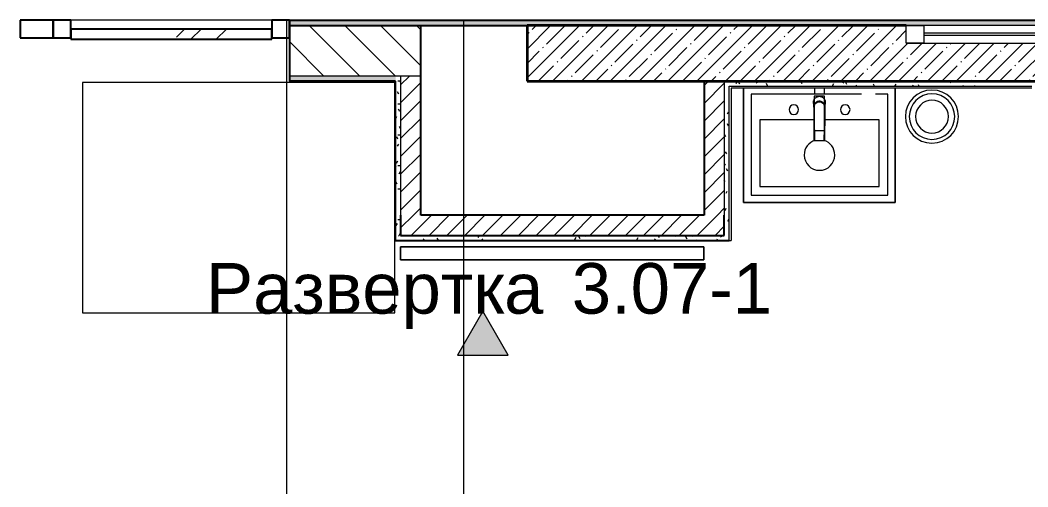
# Model space of a CAD drawing. Header units: millimetres. Extents: x 54605 to 109624, y -2609 to 12445.
# Drawn here: x 59405 to 63391, y 6075 to 7921 of the extents above; entities that cross this region are included whole.
import ezdxf

# ---------------------------------------------------------------- set-up
doc = ezdxf.new("R2010")
doc.units = ezdxf.units.MM
for name, color, linetype, lineweight in [('0-1', 7, 'Continuous', 9), ('A-GLAZ', 7, 'Continuous', 9), ('A-GLAZ-1', 7, 'Continuous', 13), ('A-GLAZ-CURT', 7, 'Continuous', 9), ('A-GLAZ-CURT-1', 7, 'Continuous', 25), ('A-GLAZ-CWMG', 7, 'Continuous', 9), ('A-GLAZ-CWMG-1', 7, 'Continuous', 25), ('A-WALL', 7, 'Continuous', 9), ('G-ANNO-SYMB', 7, 'Continuous', 9), ('I-WALL', 7, 'Continuous', 9), ('P-SANR-FIXT', 7, 'Continuous', 9), ('P-SANR-FIXT-1', 7, 'Continuous', 13), ('Оси', 7, 'Continuous', 9)]:
    doc.layers.add(name, color=color, linetype=linetype, lineweight=lineweight)
for name, color, linetype, lineweight, true_color in [('A-WALL-1', 7, 'Continuous', 25, 0x3c3c3c), ('A-WALL-3', 7, 'Continuous', 35, 0x3c3c3c), ('A-WALL-FNSH-1', 7, 'Continuous', 13, 0x3c3c3c), ('I-FURN-1', 7, 'Continuous', 9, 0xf0f0f0)]:
    doc.layers.add(name, color=color, linetype=linetype, lineweight=lineweight, true_color=true_color)
doc.styles.add('Arial_1', font='arial.ttf', dxfattribs={"height": 200})
pattern_1 = [(45, (0, 0), (-35.35534, 35.35534), [])]
pattern_2 = [(0, (0, 0), (121.92, 30.48), [10.058, -81.382, 10.058, -81.382, -487.68]), (0, (0, 0), (121.92, 30.48), [-182.88, 10.058, -172.822, 10.058, -81.382, -213.36]), (0, (0, 0), (121.92, 30.48), [-457.2, 10.058, -50.902, 10.058, -142.342]), (120, (45.72, 15.24), (-87.356454, 90.345817), [10.058, -81.382, 10.058, -81.382, -487.68]), (120, (45.72, 15.24), (-87.356454, 90.345817), [-182.88, 10.058, -172.822, 10.058, -81.382, -213.36]), (120, (45.72, 15.24), (-87.356454, 90.345817), [-457.2, 10.058, -50.902, 10.058, -142.342]), (240, (60.96, 76.2), (-34.563546, -120.825817), [10.058, -81.382, 10.058, -81.382, -487.68]), (240, (60.96, 76.2), (-34.563546, -120.825817), [-182.88, 10.058, -172.822, 10.058, -81.382, -213.36]), (240, (60.96, 76.2), (-34.563546, -120.825817), [-457.2, 10.058, -50.902, 10.058, -142.342])]

# ---------------------------------------------------------------- blocks, each defined once
blk = doc.blocks.new('Стол базовый прямоугольный - 1_290-25520344-План разверток пом_3_07_ Этаж 3')
at = {"layer": 'I-FURN-1'}
for p, q in [((617.5, 455), (-617.5, 455)), ((-617.5, 455), (-617.5, -455)), ((617.5, -455), (617.5, 455)), ((-617.5, -455), (617.5, -455))]:
    blk.add_line(p, q, dxfattribs=at)
blk = doc.blocks.new('Мебель_универсальная - 1_24б-26156272-План разверток пом_3_07_ Этаж 3')
at = {"layer": 'I-FURN-1'}
for p, q in [((600, 25.4), (-600, 25.4)), ((-600, 25.4), (-600, -25.4)), ((-600, -25.4), (-600, 25.4)), ((-600, 25.4), (600, 25.4)), ((600, -25.4), (600, 25.4)), ((600, 25.4), (600, -25.4)), ((-600, -25.4), (600, -25.4)), ((600, -25.4), (-600, -25.4))]:
    blk.add_line(p, q, dxfattribs=at)
blk = doc.blocks.new('сифон - Для раковины-30615598-План разверток пом_3_07_ Этаж 3')
at = {"layer": 'P-SANR-FIXT'}
blk.add_line((191.1, -40), (191.1, 40), dxfattribs=at)
at = {"layer": 'P-SANR-FIXT-1'}
for p, q in [((191.1, 20), (168.5, 20)), ((168.5, -20), (191.1, -20))]:
    blk.add_line(p, q, dxfattribs=at)
blk = doc.blocks.new('смеситель для раковины - Default-30615600-План разверток пом_3_07_ Этаж 3')
at = {"layer": '0-1'}
for p, q in [((19.7, 151.6), (-19.8, 151.6)), ((-20.3, 110), (-20.4, 97.4)), ((19.8, 111.8), (-19.8, 111.8)), ((20.4, 97.4), (20.3, 110)), ((-22.8, 3), (-21.8, 15.6)), ((-20.7, 17.2), (-20.7, 16.7)), ((20.8, 16.7), (20.8, 17.2))]:
    blk.add_line(p, q, dxfattribs=at)
at = {"layer": '0-1', "flags": 128}
for points in [[(-19.8, 151.6), (-20, 151.6), (-20.2, 151.6), (-20.3, 151.5), (-20.4, 151.5), (-20.5, 151.4), (-20.6, 151.3), (-20.6, 151.2), (-20.7, 151.1), (-20.7, 151.1), (-20.7, 151), (-20.7, 151), (-20.8, 150.9), (-20.8, 150.6), (-20.8, 149.7), (-20.8, 148.7), (-20.8, 147.7), (-20.9, 146.7), (-20.9, 145.3), (-21.1, 93.2)], [(19.7, 151.6), (20, 151.6), (20.2, 151.6), (20.4, 151.5), (20.5, 151.4), (20.6, 151.3), (20.6, 151.3), (20.7, 151.2), (20.7, 151.1), (20.7, 151.1), (20.7, 151), (20.8, 151), (20.8, 150.9), (20.8, 150.6)], [(-21.8, 15.6), (-21.7, 19.7), (-21.6, 24.4), (-21.5, 30.8), (-21.4, 37.1), (-21.3, 49.4), (-21.2, 68.8), (-21.1, 88)], [(-18.9, 7.6), (-20, 10.3), (-20.8, 13.1), (-21.1, 18.6), (-21.1, 48.6), (-21.1, 93.2)], [(-19.8, 111.8), (-19.9, 111.8), (-20, 111.8), (-20.1, 111.8), (-20.1, 111.7), (-20.2, 111.7), (-20.3, 111.6), (-20.3, 111.5), (-20.3, 111.5), (-20.3, 111.4), (-20.3, 111.4), (-20.3, 111.4), (-20.3, 111.3), (-20.3, 111.2), (-20.3, 111), (-20.3, 110.8), (-20.3, 110.6), (-20.3, 110.3), (-20.3, 110)], [(12.1, -0.1), (14.4, 1.7), (18.1, 6.1), (20.4, 11.5), (21.2, 17.2), (21.2, 36.2), (21.1, 56), (21, 111.4)], [(19.8, 111.8), (19.9, 111.8), (20, 111.8), (20.1, 111.8), (20.2, 111.7), (20.2, 111.6), (20.3, 111.6), (20.3, 111.5), (20.3, 111.5), (20.3, 111.4), (20.3, 111.4), (20.3, 111.3), (20.3, 111.1), (20.3, 110.9), (20.3, 110.7), (20.3, 110.4), (20.3, 110)], [(21.8, 15.6), (22.1, 11.2), (22.8, 3)]]:
    blk.add_lwpolyline(points, dxfattribs=at)
at = {"layer": 'P-SANR-FIXT'}
for p, q in [((21, 151.6), (-21, 151.6)), ((-21, 151.6), (-21, -23)), ((-19.7, 144), (-19.8, 111.7)), ((19.8, 111.7), (19.7, 144)), ((21, -23), (21, 151.6)), ((-21, 19.9), (-20.8, 19.8)), ((-20.4, 22), (-20.8, 19.8)), ((19.4, 12.9), (20.4, 11.1)), ((20.8, 19.8), (20.4, 22)), ((21, 19.9), (20.8, 19.8)), ((20.9, 18.5), (20.8, 19.8)), ((20.9, 18.4), (21.1, 18.4)), ((22.5, 5), (22.9, 0.9)), ((-21, -23), (21, -23)), ((-0.6, -2.8), (0.6, -2.8))]:
    blk.add_line(p, q, dxfattribs=at)
at = {"layer": 'P-SANR-FIXT', "flags": 128}
for points in [[(-21.1, 16.9), (-21.1, 42.2), (-21, 67.6), (-20.8, 118.3), (-20.7, 143.7), (-20.7, 149.4), (-20.8, 150.2), (-20.9, 145.3), (-20.9, 138.9), (-21.1, 88.1)], [(-20.1, 88.1), (-20.1, 99.6), (-20, 111), (-20, 122.4), (-19.9, 133.8), (-19.9, 145.2)], [(19.9, 145.2), (19.9, 138.9), (19.9, 132.6), (20, 126.2), (20, 119.9), (20, 113.5), (20, 107.2), (20.1, 100.8), (20.1, 94.5), (20.1, 88.1)], [(21.1, 88.1), (20.9, 138.9), (20.9, 145.3), (20.8, 150.2), (20.7, 149.4), (20.7, 143.7), (20.8, 118.3), (21, 67.6), (21.1, 42.2), (21.1, 16.9)], [(-21.1, 18.6), (-21.1, 18.6), (-21.1, 18.6), (-21, 18.6), (-21, 18.6), (-21, 18.5), (-20.9, 18.5), (-20.9, 18.5)], [(-21.1, 18.4), (-21.1, 18), (-21.1, 17.6), (-21.1, 17.2), (-21.1, 16.8), (-21.1, 16.4)], [(-20.8, 19.8), (-20.9, 19.2), (-20.9, 18.5)], [(-15.9, 4.1), (-13.1, 1.6), (-9.8, -0.4), (-6.1, -1.8), (-2.1, -2.5), (2.1, -2.5), (6.1, -1.8), (9.8, -0.4), (11.1, 0.4)], [(11.5, 0.5), (13.1, 1.6), (15.9, 4.1)], [(21.1, 16.4), (21.1, 16.8), (21.1, 17.2), (21.1, 17.6), (21.1, 18), (21.1, 18.4)], [(22.9, 0.9), (22.7, 3.2), (22.5, 5.6), (22.3, 7.9), (22.1, 10.8), (21.8, 15.2)], [(0.6, -3.9), (0.3, -3.9), (0.1, -3.9), (-0.1, -3.9), (-0.3, -3.9), (-0.6, -3.9)]]:
    blk.add_lwpolyline(points, dxfattribs=at)
at = {"layer": 'P-SANR-FIXT'}
for centre, major_axis, ratio, start_param, end_param in [((-19.8, 109.7), (-0.5, 0.002), 0.095846, 0.017294, 1.571164), ((19.8, 109.7), (0.5, 0.002), 0.095848, 4.711795, 6.265892), ((0, 17.2), (20.8, 0), 0.98634, 3.038054, 3.141593), ((0, 17.2), (20.8, 0), 0.98634, 3.141593, 3.441377), ((0, 16.7), (20.8, 0), 0.98634, 3.141593, 3.372062), ((0, 16.7), (20.7, 0), 0.98634, 3.571127, 3.769911), ((0, 17.2), (20.8, 0), 0.98634, 3.613983, 5.358408), ((0, 16.7), (20.7, 0), 0.98634, 3.994763, 4.083653), ((0, 16.7), (20.8, 0), 0.98634, 5.431935, 5.846752), ((0, 17.2), (20.8, 0), 0.98634, 5.499139, 5.804813), ((0, 17.2), (-20.8, 0), 0.98634, 2.841808, 3.141593), ((0, 16.7), (20.8, 0), 0.98634, 6.052716, 6.283185), ((0, 17.2), (20.8, 0), 0.98634, 0, 0.103539), ((0, 16.7), (20.7, 0), 0.98634, 4.276566, 4.807479), ((0, 16.7), (20.8, 0), 0.98634, 4.9338, 5.10736)]:
    blk.add_ellipse(centre, major_axis=major_axis, ratio=ratio, start_param=start_param, end_param=end_param, dxfattribs=at)
for points, knots in [([(-19.9, 145.2), (-19.9, 146), (-19.9, 147.4), (-19.8, 149.3), (-19.8, 150.7), (-19.8, 151.5), (-19.8, 151.6), (-19.8, 151.6)], [0, 0, 0, 0, 0.1, 0.2, 0.3, 0.4, 0.4725859, 0.4725859, 0.4725859, 0.4725859]), ([(-19.8, 151.6), (-19.7, 151.6), (-19.7, 151.6), (-19.7, 151.2), (-19.7, 150), (-19.7, 148.3), (-19.7, 146.2), (-19.7, 144.8), (-19.7, 144)], [0.4728347, 0.4728347, 0.4728347, 0.4728347, 0.5, 0.6, 0.7, 0.8, 0.9, 1, 1, 1, 1]), ([(19.7, 144), (19.7, 144.8), (19.7, 146.2), (19.7, 148.3), (19.7, 150), (19.7, 151.2), (19.7, 151.6), (19.7, 151.6), (19.7, 151.6)], [0, 0, 0, 0, 0.1, 0.2, 0.3, 0.4, 0.5, 0.5274121, 0.5274121, 0.5274121, 0.5274121]), ([(19.7, 151.6), (19.8, 151.6), (19.8, 151.5), (19.8, 150.7), (19.8, 149.3), (19.9, 147.4), (19.9, 146), (19.9, 145.2)], [0.5275209, 0.5275209, 0.5275209, 0.5275209, 0.6, 0.7, 0.8, 0.9, 1, 1, 1, 1]), ([(-21.1, 88.1), (-21.1, 85.7), (-21.1, 82.2), (-21.1, 77.5), (-21.2, 73.9), (-21.2, 70.4), (-21.2, 66.8), (-21.2, 63.9), (-21.2, 61.5), (-21.2, 59.8), (-21.2, 58), (-21.2, 55.7), (-21.3, 52.8), (-21.3, 49.3), (-21.3, 46), (-21.3, 42.6), (-21.4, 39.4), (-21.4, 36.2), (-21.5, 32.2), (-21.5, 27.5), (-21.7, 20.9), (-21.8, 17.2), (-21.8, 15.2)], [0, 0, 0, 0, 0.083333, 0.125, 0.166667, 0.208333, 0.25, 0.291667, 0.3125, 0.333333, 0.354167, 0.375, 0.416667, 0.458333, 0.5, 0.541667, 0.583333, 0.625, 0.666667, 0.75, 0.833333, 1, 1, 1, 1]), ([(-20.4, 97.4), (-20.4, 91.1), (-20.5, 81.8), (-20.6, 69.7), (-20.6, 60), (-20.7, 52.6), (-20.8, 47.4), (-20.8, 45.2), (-20.8, 43.5), (-20.9, 41.8), (-20.9, 39.8), (-20.9, 37.7), (-20.9, 36.2), (-20.9, 35.4), (-21, 34.1), (-21, 32.6), (-21, 31), (-21, 29.7), (-21, 28.6), (-21, 27.7), (-21, 26.8), (-21.1, 25.6), (-21.1, 22.9), (-21.1, 20.4), (-21.1, 18.4)], [0, 0, 0, 0, 0.222222, 0.333333, 0.444444, 0.583333, 0.618056, 0.652778, 0.670139, 0.6875, 0.722222, 0.756944, 0.774306, 0.782986, 0.791667, 0.826389, 0.84375, 0.861111, 0.878472, 0.887153, 0.895833, 0.913194, 0.930556, 1, 1, 1, 1]), ([(-20.5, 43.6), (-20.5, 44.1), (-20.5, 44.9), (-20.5, 45.9), (-20.4, 46.5), (-20.4, 47), (-20.4, 47.6), (-20.3, 48.2), (-20.3, 49.3), (-20.3, 50.8), (-20.3, 52.7), (-20.3, 54.8), (-20.2, 57.1), (-20.2, 60.5), (-20.1, 67), (-20, 78.4), (-19.9, 90.5), (-19.9, 97.4)], [0.3665203, 0.3665203, 0.3665203, 0.3665203, 0.3928571, 0.4107143, 0.4196429, 0.4285714, 0.4375, 0.4464286, 0.4642857, 0.5, 0.5357143, 0.5714286, 0.6071429, 0.6428571, 0.7142857, 0.8571429, 1, 1, 1, 1]), ([(-19.8, 111.8), (-19.8, 111.8), (-19.8, 111.7), (-19.8, 110.9), (-19.8, 110.1), (-19.8, 109.7)], [0.4695548, 0.4695548, 0.4695548, 0.4695548, 0.6, 0.8, 1, 1, 1, 1]), ([(19.8, 109.7), (19.8, 110.1), (19.8, 110.9), (19.8, 111.7), (19.8, 111.8), (19.8, 111.8)], [0, 0, 0, 0, 0.2, 0.4, 0.5304748, 0.5304748, 0.5304748, 0.5304748]), ([(19.9, 97.4), (19.9, 90.5), (20, 78.4), (20.1, 66.9), (20.2, 60.3), (20.3, 57), (20.3, 54.6), (20.3, 52.6), (20.3, 50.7), (20.3, 49.2), (20.4, 48.1), (20.4, 47.4), (20.4, 46.9), (20.4, 46.4), (20.4, 45.8), (20.4, 44.6), (20.4, 43), (20.4, 41.3), (20.5, 40), (20.5, 39.2), (20.6, 38.5), (20.7, 37.9), (20.7, 37.5)], [0, 0, 0, 0, 0.1428571, 0.2857143, 0.3571429, 0.3928571, 0.4285714, 0.4642857, 0.5, 0.5357143, 0.5535714, 0.5625, 0.5714286, 0.5803571, 0.5892857, 0.6071429, 0.6428571, 0.6785714, 0.6964286, 0.7053571, 0.7142857, 0.7301718, 0.7301718, 0.7301718, 0.7301718]), ([(20.1, 88.1), (20.1, 88.2), (20.2, 88.3), (20.4, 88.2), (20.5, 88), (20.6, 87.8), (20.7, 87.5), (20.7, 87.3), (20.8, 87.1), (20.9, 87), (20.9, 86.8), (20.9, 86.7)], [0, 0, 0, 0, 0.1, 0.19375, 0.25, 0.3, 0.35, 0.4, 0.45, 0.525, 0.575, 0.575, 0.575, 0.575]), ([(21.1, 18.4), (21.1, 19.2), (21.1, 20.8), (21.1, 23.1), (21.1, 25), (21.1, 26.5), (21, 27.6), (21, 28.6), (21, 30), (21, 31.7), (21, 33.4), (21, 34.6), (20.9, 35.2), (20.9, 35.7), (20.9, 36.3), (20.9, 36.9), (20.9, 38.1), (20.9, 39.8), (20.9, 41.4), (20.8, 42.8), (20.8, 44.1), (20.8, 45.8), (20.8, 48.6), (20.7, 53.5), (20.6, 60.7), (20.6, 68.9), (20.5, 76.5), (20.5, 85.7), (20.4, 92.7), (20.4, 97.4)], [0, 0, 0, 0, 0.027778, 0.055556, 0.083333, 0.097222, 0.111111, 0.125, 0.138889, 0.166667, 0.194444, 0.208333, 0.215278, 0.222222, 0.229167, 0.236111, 0.25, 0.277778, 0.305556, 0.319444, 0.333333, 0.361111, 0.388889, 0.444444, 0.555556, 0.666667, 0.75, 0.833333, 1, 1, 1, 1]), ([(21.8, 15.2), (21.8, 16.4), (21.7, 19.4), (21.6, 24.2), (21.5, 28.2), (21.5, 30.6), (21.5, 32.4), (21.4, 34.1), (21.4, 35.8), (21.4, 37.3), (21.4, 38.7), (21.4, 39.8), (21.4, 41), (21.3, 42.6), (21.3, 44.7), (21.3, 47.5), (21.3, 50.9), (21.2, 55.1), (21.2, 60), (21.2, 65.1), (21.2, 69.9), (21.2, 74.5), (21.1, 80.6), (21.1, 85.1), (21.1, 88.1)], [0, 0, 0, 0, 0.142857, 0.285714, 0.357143, 0.392857, 0.428571, 0.464286, 0.5, 0.535714, 0.553571, 0.571429, 0.589286, 0.607143, 0.642857, 0.678571, 0.714286, 0.75, 0.785714, 0.821429, 0.857143, 0.892857, 0.928571, 1, 1, 1, 1]), ([(-21, 19.9), (-21, 20.5), (-20.9, 21.9), (-20.9, 23.9), (-20.9, 25.6), (-20.9, 26.9), (-20.9, 27.6), (-20.9, 28.1), (-20.9, 28.7), (-20.9, 29.4), (-21, 30.9), (-21, 33.1), (-21, 35.5), (-20.9, 37.4), (-20.9, 38.5), (-20.8, 39.3), (-20.7, 40.1), (-20.7, 40.7), (-20.6, 41.2), (-20.6, 41.3)], [0, 0, 0, 0, 0.0357143, 0.0714286, 0.1071429, 0.125, 0.1339286, 0.1428571, 0.1517857, 0.1607143, 0.1785714, 0.2142857, 0.25, 0.2678571, 0.2857143, 0.2946429, 0.3035714, 0.3214286, 0.3257253, 0.3257253, 0.3257253, 0.3257253]), ([(-22.7, 3.7), (-22.7, 3.4), (-22.8, 2.5), (-22.9, 1.5), (-22.9, 0.9)], [0.7538831, 0.7538831, 0.7538831, 0.7538831, 0.8333333, 1, 1, 1, 1]), ([(22.9, 0.3), (22.9, -2.5), (22.3, -6.4), (20, -11.4), (17.7, -14.7), (14.9, -17.6), (11.6, -20), (7.9, -21.7), (4.5, -22.6), (1.5, -23), (-1.9, -23), (-6, -22.4), (-10, -20.8), (-12.8, -19.1), (-14.8, -17.5), (-16.7, -15.8), (-18.8, -13.3), (-21.9, -8.1), (-22.9, -3.2), (-22.9, 0.3)], [0, 0, 0, 0, 0.111111, 0.166667, 0.222222, 0.277778, 0.333333, 0.388889, 0.444444, 0.479167, 0.513889, 0.583333, 0.652778, 0.6875, 0.722222, 0.756944, 0.791667, 0.861111, 1, 1, 1, 1]), ([(-21.8, 15.2), (-21.9, 13.9), (-22, 12.1), (-22.1, 10.1), (-22.2, 8.7), (-22.3, 7.5), (-22.4, 6.6), (-22.5, 5.7), (-22.5, 5.1), (-22.6, 4.8)], [0, 0, 0, 0, 0.1666667, 0.25, 0.3333333, 0.4166667, 0.5, 0.5833333, 0.6666667, 0.6666667, 0.6666667, 0.6666667]), ([(-21, 19.9), (-21, 19.7), (-21, 19.5), (-21.1, 19.2), (-21.1, 18.9), (-21.1, 18.7), (-21.1, 18.6)], [0, 0, 0, 0, 0.333333, 0.5, 0.666667, 1, 1, 1, 1]), ([(-0.6, -3.9), (-1.6, -3.9), (-3.8, -3.7), (-7, -2.8), (-10, -1.5), (-12.8, 0.2), (-15.2, 2.3), (-17.3, 4.8), (-18.7, 7.1), (-19.6, 9), (-20.1, 10.6), (-20.6, 12.1), (-21, 14.3), (-21.1, 15.9), (-21.1, 16.9)], [0, 0, 0, 0, 0.1, 0.2, 0.3, 0.4, 0.5, 0.6, 0.7, 0.75, 0.8, 0.85, 0.9, 1, 1, 1, 1]), ([(-21.1, 16.4), (-21.1, 14.3), (-20.4, 11.1), (-18.7, 7.6), (-17.5, 5.8), (-16.4, 4.5), (-15.2, 3.2), (-13.9, 2.1), (-12.5, 1), (-10.9, 0.1), (-9.2, -0.7), (-6.9, -1.7), (-3.8, -2.5), (0, -2.8), (3.8, -2.5), (6.9, -1.7), (9, -0.9), (10.1, -0.3), (10.9, 0.1), (11.7, 0.5), (12.7, 1.2), (13.9, 2), (15, 3), (15.8, 3.8), (16.4, 4.5), (17, 5.2), (17.7, 6.2), (18.6, 7.6), (19.3, 9), (19.7, 9.9), (19.9, 10.5), (20, 10.9), (20.2, 11.2), (20.3, 11.7), (20.6, 12.6), (20.8, 13.8), (21, 15.1), (21.1, 16), (21.1, 16.4)], [0, 0, 0, 0, 0.111111, 0.166667, 0.194444, 0.222222, 0.25, 0.277778, 0.305556, 0.333333, 0.361111, 0.388889, 0.444444, 0.5, 0.555556, 0.611111, 0.638889, 0.652778, 0.666667, 0.680556, 0.694444, 0.722222, 0.75, 0.763889, 0.777778, 0.791667, 0.805556, 0.833333, 0.861111, 0.875, 0.881944, 0.888889, 0.895833, 0.902778, 0.916667, 0.944444, 0.972222, 1, 1, 1, 1]), ([(-20.8, 14.6), (-20.7, 14.1), (-20.6, 12.9), (-20.2, 11.6), (-20, 10.9)], [0, 0, 0, 0, 0.4, 1, 1, 1, 1]), ([(-20, 10.9), (-19.6, 9.8), (-18.5, 7.4), (-17, 5.2), (-15.9, 4.1)], [0, 0, 0, 0, 0.444444, 1, 1, 1, 1]), ([(21.1, 16.9), (21.1, 15.9), (21, 13.7), (20.2, 10.6), (19, 7.6), (16.7, 3.9), (12.9, 0), (7.1, -3.1), (2.7, -3.9), (0.6, -3.9)], [0, 0, 0, 0, 0.1, 0.2, 0.3, 0.4, 0.6, 0.8, 1, 1, 1, 1]), ([(15.9, 4.1), (16.7, 5), (18.4, 7.2), (19.5, 9.5), (20, 10.9)], [0, 0, 0, 0, 0.444444, 1, 1, 1, 1]), ([(20, 10.9), (20.2, 11.4), (20.5, 12.7), (20.7, 13.9), (20.8, 14.6)], [0, 0, 0, 0, 0.444444, 1, 1, 1, 1]), ([(20.9, 33.9), (20.9, 33.6), (20.9, 32.5), (20.9, 30.9), (20.9, 29.2), (20.9, 28.3), (20.9, 27.5), (20.9, 26.8), (20.9, 25.6), (20.9, 23.9), (21, 21.9), (21, 20.5), (21, 19.9)], [0.7766981, 0.7766981, 0.7766981, 0.7766981, 0.7857143, 0.8214286, 0.8392857, 0.8571429, 0.8660714, 0.875, 0.8928571, 0.9285714, 0.9642857, 1, 1, 1, 1]), ([(-0.6, -3.9), (-0.6, -3.9), (-0.6, -3.7), (-0.6, -3.5), (-0.6, -3.1), (-0.6, -2.9), (-0.6, -2.8)], [0, 0, 0, 0, 0.363636, 0.545455, 0.727273, 1, 1, 1, 1]), ([(0.6, -3.9), (0.6, -3.9), (0.6, -3.7), (0.6, -3.5), (0.6, -3.1), (0.6, -2.9), (0.6, -2.8)], [0, 0, 0, 0, 0.363636, 0.545455, 0.727273, 1, 1, 1, 1])]:
    blk.add_open_spline(points, degree=3, knots=knots, dxfattribs=at)
for points in [[(-20.1, 88.1), (-20.4, 88.2), (-20.6, 88.2), (-20.8, 88.2)], [(-20, 85.7), (-20.1, 86.5), (-20.1, 87.3), (-20.1, 88.1)], [(-19.8, 111.8), (-19.8, 111.8), (-19.8, 111.8), (-19.8, 111.8)], [(19.8, 111.8), (19.8, 111.8), (19.8, 111.8), (19.8, 111.8)], [(20.1, 88.1), (20.1, 87.3), (20.1, 86.5), (20, 85.7)], [(-22.9, 0.9), (-22.9, 1.6), (-22.9, 2.3), (-22.8, 3)], [(-21.8, 15.2), (-21.8, 16.4), (-21.7, 17.6), (-21.4, 18.8)], [(-21.2, 19.5), (-21, 20.5), (-20.6, 21.4), (-20.2, 22.3)], [(-20.9, 18.4), (-21, 18.4), (-21.1, 18.4), (-21.1, 18.5)], [(-20.4, 22.5), (-20.7, 21.7), (-20.9, 20.8), (-21, 19.9)], [(-20.9, 18.3), (-20.9, 17.7), (-20.9, 16.5), (-20.8, 15.2), (-20.8, 14.6)], [(20.7, 19.9), (20.7, 17.5), (19.9, 12.6), (16.3, 6), (10.7, 1.1), (3.8, -1.6), (-3.7, -1.6), (-10.7, 1.1), (-16.3, 6), (-19.9, 12.6), (-20.7, 17.5), (-20.7, 19.9)], [(-20.4, 11.1), (-20.1, 11.7), (-19.8, 12.3), (-19.4, 12.9)], [(20.2, 22.3), (21.2, 20.1), (21.8, 17.6), (21.8, 15.2)], [(21, 19.9), (20.9, 20.8), (20.7, 21.7), (20.4, 22.5)], [(20.8, 14.6), (20.8, 15.2), (20.9, 16.5), (20.9, 17.8), (20.9, 18.4)], [(21.1, 18.5), (21.1, 18.5), (21, 18.5), (20.9, 18.5)], [(21.1, 18.5), (21.1, 18.6), (21.1, 18.7), (21.1, 18.9), (21.1, 19.2), (21.1, 19.4), (21, 19.6), (21, 19.8), (21, 19.9)], [(-3, -2.5), (-2.2, -2.7), (-1.4, -2.7), (-0.6, -2.8)]]:
    blk.add_open_spline(points, degree=3, dxfattribs=at)
blk = doc.blocks.new('мусорная корзина - Round_ Metal-30590745-План разверток пом_3_07_ Этаж 3')
at = {"layer": 'P-SANR-FIXT'}
for radius, start, end in [(105, 0, 180), (90, 360, 180), (65, 0, 180), (105, 180, 360), (90, 180, 360), (65, 180, 360)]:
    blk.add_arc((0, 0), radius, start, end, dxfattribs=at)
blk = doc.blocks.new('Мойка кухонная - Раковина Roca Victoria-N Unik 600х460 мм-30768662-План разверток пом_3_07_ Этаж 3')
at = {"layer": 'P-SANR-FIXT'}
for p, q in [((166, 0), (-270, 0)), ((-270, 0), (-270, -400)), ((270, 0), (221, 0)), ((270, -400), (270, 0)), ((-20.5, -102.3), (-236.6, -102.3)), ((-236.6, -102.3), (-236.6, -366.4)), ((236.1, -102.3), (19.4, -102.3)), ((236.1, -366.4), (236.1, -102.3)), ((-236.6, -366.4), (236.1, -366.4)), ((-270, -400), (270, -400))]:
    blk.add_line(p, q, dxfattribs=at)
for centre, radius, start, end in [((-101.6, -61.9), 19, 90, 180), ((-101.6, -61.9), 19, 180, 270), ((-101.6, -61.9), 19, 360, 90), ((-101.6, -61.9), 19.1, 270, 360), ((101.6, -61.9), 19.1, 360, 180), ((101.6, -61.9), 19.1, 180, 360), ((0, -241.3), 60.5, 106.4507, 180), ((0, -241.3), 60.5, 360, 72.9655), ((0, -241.3), 60.5, 180, 360)]:
    blk.add_arc(centre, radius, start, end, dxfattribs=at)
blk = doc.blocks.new('Прямоугольный импост - 50 x 70 мм-31700031-План разверток пом_3_07_ Этаж 3')
at = {"layer": 'A-GLAZ-CWMG-1'}
for p, q in [((-70, 35), (0, 35)), ((-70, -35), (-70, 35)), ((0, 35), (0, -35)), ((0, -35), (-70, -35))]:
    blk.add_line(p, q, dxfattribs=at)
blk = doc.blocks.new('Системная панель - Стемалит - 40мм-32257327-План разверток пом_3_07_ Этаж 3')
at = {"layer": 'A-GLAZ-CURT-1'}
for p, q in [((65, 35), (-65, 35)), ((-65, 35), (-65, -35)), ((65, -35), (65, 35)), ((-65, -35), (65, -35))]:
    blk.add_line(p, q, dxfattribs=at)
blk = doc.blocks.new('Системная панель - Стекло - 40мм-32257331-План разверток пом_3_07_ Этаж 3')
at = {"layer": 'A-GLAZ-CURT'}
h = blk.add_hatch(dxfattribs=at)
h.set_pattern_fill('FP_8', color=256, style=0, pattern_type=2)
h.set_pattern_definition([(45, (-60102.5, -7785.72), (-282.8427, 282.8427), [200, -600]), (45, (-60302.5, -7885.72), (-282.8427, 282.8427), [600, -200]), (45, (-59902.5, -7985.72), (-282.8427, 282.8427), [200, -600])])
h.paths.add_polyline_path([(397.5, -40), (397.5, 0), (-397.5, 0), (-397.5, -40)])
at = {"layer": 'A-GLAZ-CURT-1'}
for p, q in [((397.5, 0), (-397.5, 0)), ((-397.5, 0), (-397.5, -40)), ((397.5, -40), (397.5, 0)), ((-397.5, -40), (397.5, -40))]:
    blk.add_line(p, q, dxfattribs=at)
blk = doc.blocks.new('Прямоугольный импост - 50 x 70 мм-31702100-План разверток пом_3_07_ Этаж 3')
at = {"layer": 'A-GLAZ-CWMG-1'}
for p, q in [((-35, 35), (35, 35)), ((-35, -35), (-35, 35)), ((35, 35), (35, -35)), ((35, -35), (-35, -35))]:
    blk.add_line(p, q, dxfattribs=at)
blk = doc.blocks.new('Прямоугольный импост - 50 x 70 мм-31720914-План разверток пом_3_07_ Этаж 3')
at = {"layer": 'A-GLAZ-CWMG'}
blk.add_line((60400, 7920.7), (59605, 7920.7), dxfattribs=at)
blk = doc.blocks.new('120_Окно_СКБ_1Ст - 120_Окно_СКБ_1Ст 400х1200 EI30-24228621-План разверток пом_3_07_ Этаж 3')
at = {"layer": 'A-GLAZ'}
for p, q in [((600, 110), (-600, 110)), ((530, 80), (-530, 80)), ((-600, 40), (600, 40)), ((530, 70), (-530, 70))]:
    blk.add_line(p, q, dxfattribs=at)
at = {"layer": 'A-GLAZ-1'}
for p, q in [((-600, 40), (-600, 110)), ((-600, 110), (-530, 110)), ((-530, 110), (-530, 40)), ((530, 40), (530, 110)), ((530, 110), (600, 110)), ((600, 110), (600, 40)), ((-530, 40), (-600, 40)), ((600, 40), (530, 40))]:
    blk.add_line(p, q, dxfattribs=at)
blk = doc.blocks.new('Фасад - Марка фасада_Указатель-25386507-План разверток пом_3_07_ Этаж 3')
at = {"layer": 'G-ANNO-SYMB'}
blk.add_hatch(color=256, dxfattribs=at).paths.add_polyline_path([(-1, 0), (0, 1.732), (1, 0), (0, 0)])
for p, q in [((0, 1.732), (-1, 0)), ((1, 0), (0, 1.732)), ((-1, 0), (0, 0)), ((0, 0), (1, 0))]:
    blk.add_line(p, q, dxfattribs=at)

msp = doc.modelspace()

# ---------------------------------------------------------------- hatches: boundary and pattern name
at = {"layer": 'I-WALL'}
h = msp.add_hatch(dxfattribs=at)
h.set_pattern_fill('FP_6', color=256, style=0, pattern_type=2)
h.set_pattern_definition(pattern_2)
h.paths.add_polyline_path([(65410, 7900), (65665.2009, 7900), (65665.2009, 7920), (60470, 7920), (60470, 7900), (64520.5258, 7900)])
h.paths.add_polyline_path([(57970, 7900), (57970, 7920), (56507.8005, 7920), (56507.8005, 7900)])
h = msp.add_hatch(dxfattribs=at)
h.set_pattern_fill('FP_4', color=256, style=0, pattern_type=2)
h.set_pattern_definition([(135, (0, 0), (-70.71068, -70.71068), [])])
h.paths.add_polyline_path([(60990, 7700), (60990, 7900), (60470, 7900), (60470, 7700), (60910, 7700)])
h.paths.add_polyline_path([(57970, 7700), (57970, 7900), (56910, 7900), (56910, 7700), (56930, 7700)])
h = msp.add_hatch(dxfattribs=at)
h.set_pattern_fill('FP_3', color=256, style=0, pattern_type=2)
h.set_pattern_definition([(45, (0, 0), (-57.02463, 57.02463), []), (45, (57.025, 0), (-57.02463, 57.02463), [100.806, -20.161, 3.353, -16.808])])
h.paths.add_polyline_path([(65410, 7680), (65410, 7900), (64110, 7900), (64110, 7830), (62910, 7830), (62910, 7900), (61410, 7900), (61410, 7680), (64520.5258, 7680)])
h = msp.add_hatch(dxfattribs=at)
h.set_pattern_fill('FP_6', color=256, style=0, pattern_type=2)
h.set_pattern_definition(pattern_2)
h.paths.add_polyline_path([(60889, 7680), (60890, 7680), (60890, 7700), (60470, 7700), (60470, 7680)])
h.paths.add_polyline_path([(57970, 7680), (57970, 7700), (56930, 7700), (56930, 7680)])
h = msp.add_hatch(dxfattribs=at)
h.set_pattern_fill('FP_6', color=256, style=0, pattern_type=2)
h.set_pattern_definition(pattern_2)
h.paths.add_polyline_path([(60890, 7070), (60910, 7070), (60910, 7700), (60890, 7700), (60890, 7680)])
h = msp.add_hatch(dxfattribs=at)
h.set_pattern_fill('FP_5', color=256, style=0, pattern_type=2)
h.set_pattern_definition(pattern_1)
h.paths.add_polyline_path([(60990, 7150), (60990, 7700), (60910, 7700), (60910, 7150)])
h = msp.add_hatch(dxfattribs=at)
h.set_pattern_fill('FP_5', color=256, style=0, pattern_type=2)
h.set_pattern_definition(pattern_1)
h.paths.add_polyline_path([(62190, 7150), (62190, 7680), (62110, 7680), (62110, 7150)])
h = msp.add_hatch(dxfattribs=at)
h.set_pattern_fill('FP_6', color=256, style=0, pattern_type=2)
h.set_pattern_definition(pattern_2)
h.paths.add_polyline_path([(64210, 7660), (64210, 7680), (62190, 7680), (62190, 7660), (64209, 7660)])
h = msp.add_hatch(dxfattribs=at)
h.set_pattern_fill('FP_6', color=256, style=0, pattern_type=2)
h.set_pattern_definition(pattern_2)
h.paths.add_polyline_path([(62210, 7050), (62210, 7660), (62190, 7660), (62190, 7050)])
h = msp.add_hatch(dxfattribs=at)
h.set_pattern_fill('FP_5', color=256, style=0, pattern_type=2)
h.set_pattern_definition(pattern_1)
h.paths.add_polyline_path([(60910, 7070), (62190, 7070), (62190, 7150), (60910, 7150)])
h = msp.add_hatch(dxfattribs=at)
h.set_pattern_fill('FP_6', color=256, style=0, pattern_type=2)
h.set_pattern_definition(pattern_2)
h.paths.add_polyline_path([(62190, 7050), (62190, 7070), (60890, 7070), (60890, 7050), (61086.5007, 7050)])

# ---------------------------------------------------------------- linework, layer by layer
at = {"layer": 'A-WALL'}
for p, q in [((60990, 7700), (60470, 7700)), ((60910, 7700), (60910, 7150)), ((60889, 7680), (60889, 7679)), ((62190, 7680), (62190, 7150))]:
    msp.add_line(p, q, dxfattribs=at)
at = {"layer": 'A-WALL-1'}
for p, q in [((60470, 7920), (60470, 7680)), ((65665.2009, 7920), (60470, 7920)), ((60470, 7900), (61410, 7900)), ((60990, 7150), (60990, 7900)), ((60890, 7680), (60470, 7680)), ((60890, 7050), (60890, 7680)), ((62110, 7680), (62110, 7150)), ((60910, 7150), (60910, 7070)), ((62110, 7150), (60990, 7150)), ((62190, 7070), (62190, 7150)), ((60910, 7070), (62190, 7070)), ((60890, 7050), (62210, 7050))]:
    msp.add_line(p, q, dxfattribs=at)
at = {"layer": 'A-WALL-3'}
for p, q in [((61410, 7900), (61410, 7680)), ((62910, 7900), (61410, 7900)), ((61410, 7680), (65410, 7680))]:
    msp.add_line(p, q, dxfattribs=at)
at = {"layer": 'A-WALL-FNSH-1'}
for p, q in [((60470, 7680), (60470, 7679)), ((60470, 7679), (60889, 7679)), ((60889, 7679), (60889, 7049)), ((60889, 7049), (62218, 7049)), ((62218, 7049), (62218, 7050))]:
    msp.add_line(p, q, dxfattribs=at)
at = {"layer": 'I-FURN-1'}
for p, q in [((62266.786, 7652), (62266.786, 7200.5)), ((62266.786, 7200.5), (62266.786, 7652)), ((62866.786, 7200.5), (62866.786, 7652)), ((62866.786, 7652), (62866.786, 7200.5)), ((62266.786, 7200.5), (62866.786, 7200.5)), ((62866.786, 7200.5), (62266.786, 7200.5))]:
    msp.add_line(p, q, dxfattribs=at)
at = {"layer": 'I-WALL'}
for p, q in [((62210, 7660), (63406.2139, 7660)), ((62210, 7050), (62210, 7660)), ((63406.2139, 7652), (62218, 7652)), ((62218, 7652), (62218, 7050))]:
    msp.add_line(p, q, dxfattribs=at)
at = {"layer": 'Оси'}
for p, q in [((60460, 5421), (60460, 7921)), ((61160, 5421), (61160, 7921))]:
    msp.add_line(p, q, dxfattribs=at)

# ---------------------------------------------------------------- block references
at = {"layer": 'A-GLAZ'}
msp.add_blockref('120_Окно_СКБ_1Ст - 120_Окно_СКБ_1Ст 400х1200 EI30-24228621-План разверток пом_3_07_ Этаж 3', (63510, 7790), dxfattribs=at)
at = {"layer": 'A-GLAZ-CURT'}
for name, p in [('Системная панель - Стемалит - 40мм-32257327-План разверток пом_3_07_ Этаж 3', (59470, 7885.7234)), ('Системная панель - Стекло - 40мм-32257331-План разверток пом_3_07_ Этаж 3', (60002.5, 7885.7234))]:
    msp.add_blockref(name, p, dxfattribs=at)
at = {"layer": 'A-GLAZ-CWMG', "extrusion": (0, 0, -1), "rotation": 180}
for name, p in [('Прямоугольный импост - 50 x 70 мм-31702100-План разверток пом_3_07_ Этаж 3', (-59570, 7885.7234)), ('Прямоугольный импост - 50 x 70 мм-31700031-План разверток пом_3_07_ Этаж 3', (-60470, 7885.7234))]:
    msp.add_blockref(name, p, dxfattribs=at)
at = {"layer": 'A-GLAZ-CWMG'}
msp.add_blockref('Прямоугольный импост - 50 x 70 мм-31720914-План разверток пом_3_07_ Этаж 3', (0, 0), dxfattribs=at)
at = {"layer": 'G-ANNO-SYMB', "xscale": 99.99999999999993, "yscale": 99.99999999999993, "zscale": 99.99999999999993}
msp.add_blockref('Фасад - Марка фасада_Указатель-25386507-План разверток пом_3_07_ Этаж 3', (61234.9774, 6596.5207), dxfattribs=at)
at = {"layer": 'I-FURN-1'}
msp.add_blockref('Стол базовый прямоугольный - 1_290-25520344-План разверток пом_3_07_ Этаж 3', (60269, 7219), dxfattribs=at)
at = {"layer": 'I-FURN-1', "rotation": 180}
msp.add_blockref('Мебель_универсальная - 1_24б-26156272-План разверток пом_3_07_ Этаж 3', (61509, 6999), dxfattribs=at)
at = {"layer": 'P-SANR-FIXT'}
for name, p in [('Мойка кухонная - Раковина Roca Victoria-N Unik 600х460 мм-30768662-План разверток пом_3_07_ Этаж 3', (62566.786, 7628.9803)), ('мусорная корзина - Round_ Metal-30590745-План разверток пом_3_07_ Этаж 3', (63011.786, 7539.5))]:
    msp.add_blockref(name, p, dxfattribs=at)
for name, p, rotation in [('сифон - Для раковины-30615598-План разверток пом_3_07_ Этаж 3', (62566.786, 7460.5), 89.99999999999964), ('смеситель для раковины - Default-30615600-План разверток пом_3_07_ Этаж 3', (62566.2235, 7596.8125), 180)]:
    msp.add_blockref(name, p, dxfattribs=dict(at, rotation=rotation))

# ---------------------------------------------------------------- texts
at = {"layer": 'G-ANNO-SYMB', "char_height": 200, "attachment_point": 1, "style": 'Arial_1'}
for s, insert, width in [('Развертка', (60140.1884, 6960.3454), 1659.493125), (' 3.07-1', (61509.4071, 6960.3454), 1074.26125)]:
    msp.add_mtext(s, dxfattribs=dict(at, insert=insert, width=width))

doc.saveas('drawing.dxf')
